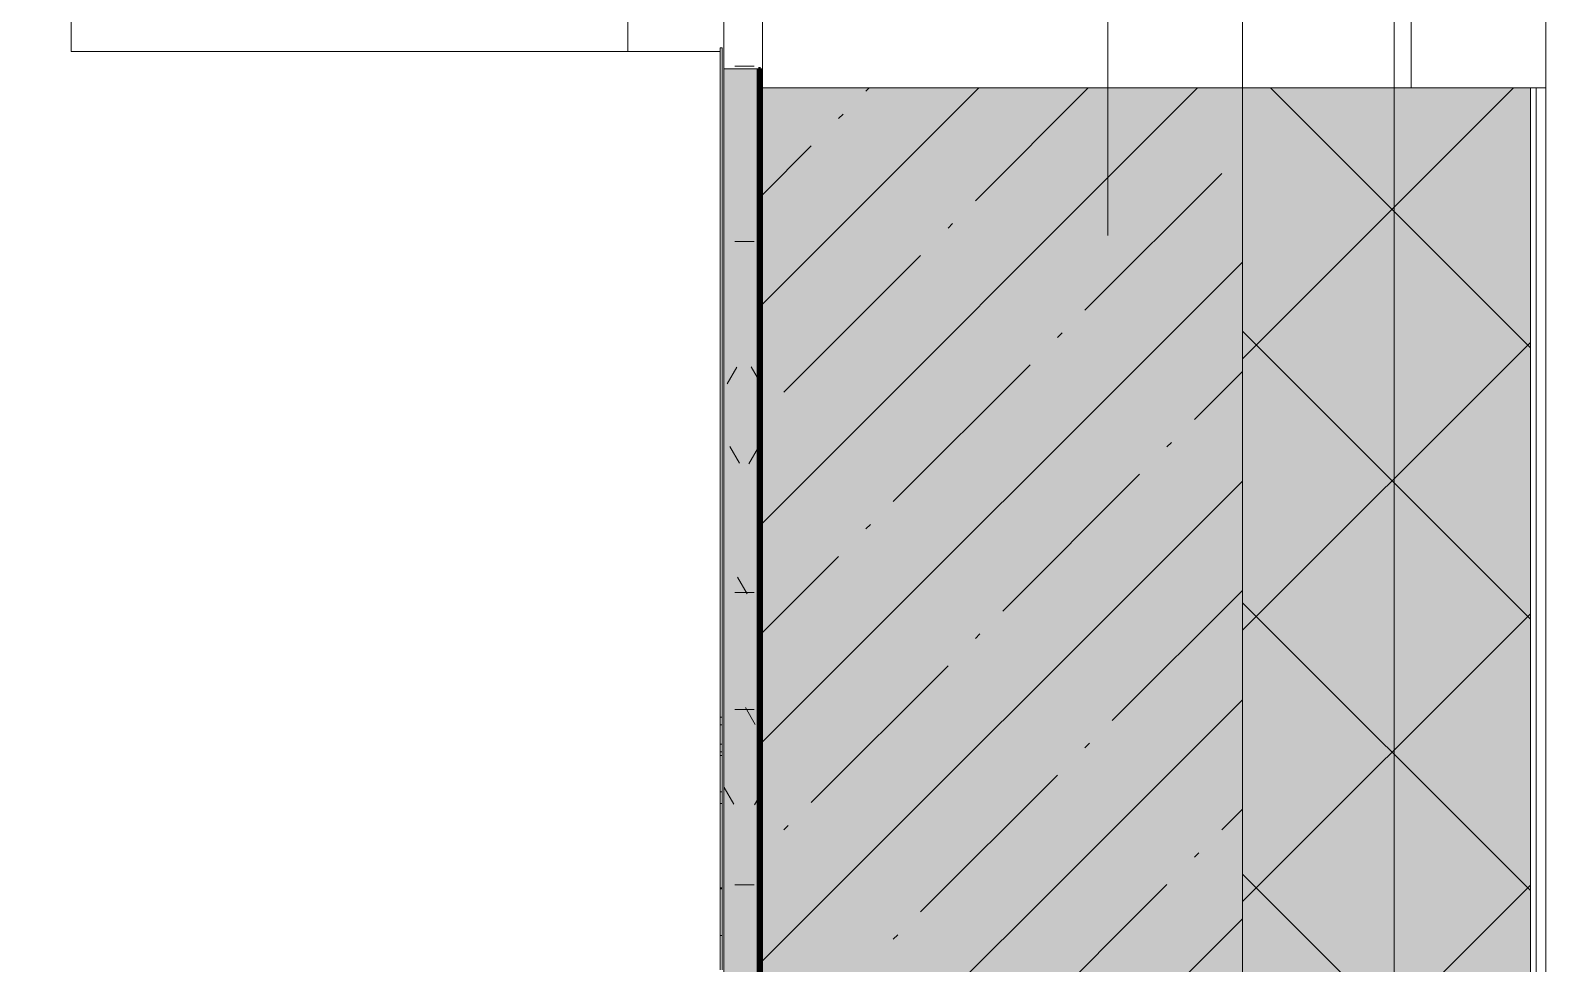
# Model space of a CAD drawing. Header units: millimetres. Extents: x -3817 to 677485, y -22715 to 103890.
# Drawn here: x 451727 to 452517, y 9163 to 9649 of the extents above; entities that cross this region are included whole.
import ezdxf

# ---------------------------------------------------------------- set-up
doc = ezdxf.new("R2010")
doc.units = ezdxf.units.MM
doc.layers.add('PDF _Геометрия', color=7, linetype='Continuous', true_color=0x1d1d1d)
doc.layers.add('PDF _Сплошная заливка', color=7, linetype='Continuous', true_color=0xffffff)

msp = doc.modelspace()

# ---------------------------------------------------------------- hatches: boundary and pattern name
at = {"layer": 'PDF _Сплошная заливка', "transparency": 33554559}
h = msp.add_hatch(color=256, dxfattribs=at)
h.paths.add_polyline_path([(452508.64, 1669), (452508.64, 9619.05), (452358.64, 9619.05), (452358.64, 1669)], flags=0)
h.paths.add_polyline_path([(452358.64, 11919.05), (452508.64, 11919.05), (452508.64, 13839), (452358.64, 13839), (452358.64, 12224.72)], flags=0)
h.paths.add_polyline_path([(452508.64, 15039), (452508.64, 23319), (452358.64, 23319), (452358.64, 15039)], flags=0)
msp.add_hatch(color=256, dxfattribs=at).paths.add_polyline_path([(452108.64, 1819), (452358.64, 1819), (452358.64, 9619.05), (452108.64, 9619.05), (452108.64, 2069)])

# ---------------------------------------------------------------- linework, layer by layer
at = {"layer": 'PDF _Геометрия', "color": 9, "lineweight": 9, "true_color": 0xc0c0c0}
for points in [[(452516.64, 15039), (452516.64, 13839), (452358.64, 13839), (452516.64, 13839), (452516.64, 11919.05), (452358.64, 11919.05), (452358.64, 9619.05), (452516.64, 9619.05), (452516.64, 11919.05), (452358.64, 11919.05), (452158.64, 11919.05), (452158.64, 12299), (452108.64, 12299), (452108.64, 11919.05)], [(452358.64, 11919.05), (452358.64, 9619.05), (452108.64, 9619.05)], [(452108.64, 9658.17), (452108.64, 9629.05), (452088.64, 9629.05), (452088.64, 9658.17)], [(452086.64, 9640.05), (452086.64, 9606.12), (452086.64, 9574.96), (452086.64, 9546.3), (452086.64, 9519.86), (452086.64, 9495.36), (452086.64, 9472.54), (452086.64, 9451.13), (452086.64, 9430.86), (452086.64, 9411.45), (452086.64, 9392.77), (452086.64, 9374.73), (452086.64, 9357.24), (452086.64, 9340.22), (452086.64, 9323.58), (452086.64, 9307.25), (452086.64, 9291.14)], [(452086.64, 9159.44), (452086.64, 9169.65), (452086.64, 9179.63), (452086.64, 9189.69), (452086.64, 9200.16), (452086.64, 9211.34), (452086.64, 9223.24), (452086.64, 9235.74), (452086.64, 9248.73), (452086.64, 9262.09), (452086.64, 9275.72), (452086.64, 9289.58), (452086.64, 9303.83), (452086.64, 9318.6), (452086.64, 9334.04), (452086.64, 9350.32), (452086.64, 9367.57), (452086.64, 9385.94), (452086.64, 9405.68), (452086.64, 9427.11), (452086.64, 9450.55), (452086.64, 9476.32), (452086.64, 9504.76), (452086.64, 9536.17), (452086.64, 9570.9), (452086.64, 9638.05)], [(452087.64, 9291.14), (452087.64, 9307.25), (452087.64, 9323.58), (452087.64, 9340.22), (452087.64, 9357.24), (452087.64, 9374.73), (452087.64, 9392.77), (452087.64, 9411.45), (452087.64, 9430.86), (452087.64, 9451.13), (452087.64, 9472.54), (452087.64, 9495.36), (452087.64, 9519.86), (452087.64, 9546.3), (452087.64, 9574.96), (452087.64, 9606.12), (452087.64, 9640.05)], [(452087.64, 9638.05), (452087.64, 9570.9), (452087.64, 9536.17), (452087.64, 9504.76), (452087.64, 9476.32), (452087.64, 9450.55), (452087.64, 9427.11), (452087.64, 9405.68), (452087.64, 9385.94), (452087.64, 9367.57), (452087.64, 9350.32), (452087.64, 9334.04), (452087.64, 9318.6), (452087.64, 9303.83), (452087.64, 9289.58), (452087.64, 9275.72), (452087.64, 9262.09), (452087.64, 9248.73), (452087.64, 9235.74), (452087.64, 9223.24), (452087.64, 9211.34), (452087.64, 9200.16), (452087.64, 9189.69), (452087.64, 9179.63), (452087.64, 9169.65), (452087.64, 9159.44)], [(448408.64, 2089), (448408.64, 2069), (451008.64, 2069), (451008.64, 1819), (452108.64, 1819), (452358.64, 1819), (452358.64, 9619.05), (452108.64, 9619.05), (452108.64, 9629.05), (452088.64, 9629.05), (452088.64, 2439), (451748.64, 2439), (451728.64, 2439), (451728.64, 2089)], [(452086.64, 9356.61), (452086.64, 9354.34), (452086.64, 9351.68), (452086.64, 9348.66), (452086.64, 9345.28), (452086.64, 9341.57), (452086.64, 9337.54), (452086.64, 9333.19), (452086.64, 9328.57), (452086.64, 9323.76), (452086.64, 9318.83), (452086.64, 9313.86), (452086.64, 9308.92), (452086.64, 9304.09), (452086.64, 9299.44), (452086.64, 9295.03), (452086.64, 9290.87), (452086.64, 9286.95), (452086.64, 9283.25), (452086.64, 9279.77), (452086.64, 9276.49), (452086.64, 9273.41), (452086.64, 9270.52), (452086.64, 9267.81), (452086.64, 9265.27), (452086.64, 9262.94), (452086.64, 9260.83), (452086.64, 9258.97), (452086.64, 9257.4), (452086.64, 9256.13), (452086.64, 9255.19), (452086.64, 9254.52), (452086.64, 9254.08), (452086.64, 9253.79), (452086.64, 9253.61), (452086.64, 9253.46), (452086.64, 9253.3), (452086.64, 9253.1), (452086.64, 9252.88), (452086.64, 9252.67), (452086.64, 9252.49), (452086.64, 9252.36), (452086.64, 9252.3)], [(452087.64, 9252.3), (452087.64, 9252.36), (452087.64, 9252.49), (452087.64, 9252.67), (452087.64, 9252.88), (452087.64, 9253.1), (452087.64, 9253.3), (452087.64, 9253.46), (452087.64, 9253.61), (452087.64, 9253.79), (452087.64, 9254.08), (452087.64, 9254.52), (452087.64, 9255.19), (452087.64, 9256.13), (452087.64, 9257.4), (452087.64, 9258.97), (452087.64, 9260.83), (452087.64, 9262.94), (452087.64, 9265.27), (452087.64, 9267.81), (452087.64, 9270.52), (452087.64, 9273.41), (452087.64, 9276.49), (452087.64, 9279.77), (452087.64, 9283.25), (452087.64, 9286.95), (452087.64, 9290.87), (452087.64, 9295.03), (452087.64, 9299.44), (452087.64, 9304.09), (452087.64, 9308.92), (452087.64, 9313.86), (452087.64, 9318.83), (452087.64, 9323.76), (452087.64, 9328.57), (452087.64, 9333.19), (452087.64, 9337.54), (452087.64, 9341.57), (452087.64, 9345.28), (452087.64, 9348.66), (452087.64, 9351.68), (452087.64, 9354.34), (452087.64, 9356.61)], [(452086.64, 9350.57), (452086.64, 9348.29), (452086.64, 9345.63), (452086.64, 9342.61), (452086.64, 9339.24), (452086.64, 9335.52), (452086.64, 9331.49), (452086.64, 9327.14), (452086.64, 9322.52), (452086.64, 9317.71), (452086.64, 9312.78), (452086.64, 9307.81), (452086.64, 9302.87), (452086.64, 9298.04), (452086.64, 9293.39), (452086.64, 9288.98), (452086.64, 9284.82), (452086.64, 9280.9), (452086.64, 9277.2), (452086.64, 9273.72), (452086.64, 9270.44), (452086.64, 9267.37), (452086.64, 9264.47), (452086.64, 9261.76), (452086.64, 9259.23), (452086.64, 9256.89), (452086.64, 9254.78), (452086.64, 9252.93), (452086.64, 9251.35), (452086.64, 9250.08), (452086.64, 9249.14), (452086.64, 9248.47), (452086.64, 9248.03), (452086.64, 9247.74), (452086.64, 9247.56), (452086.64, 9247.42), (452086.64, 9247.25), (452086.64, 9247.05), (452086.64, 9246.84), (452086.64, 9246.62), (452086.64, 9246.44), (452086.64, 9246.31), (452086.64, 9246.25)], [(452087.64, 9246.25), (452087.64, 9246.31), (452087.64, 9246.44), (452087.64, 9246.62), (452087.64, 9246.84), (452087.64, 9247.05), (452087.64, 9247.25), (452087.64, 9247.42), (452087.64, 9247.56), (452087.64, 9247.74), (452087.64, 9248.03), (452087.64, 9248.47), (452087.64, 9249.14), (452087.64, 9250.08), (452087.64, 9251.35), (452087.64, 9252.93), (452087.64, 9254.78), (452087.64, 9256.89), (452087.64, 9259.23), (452087.64, 9261.76), (452087.64, 9264.47), (452087.64, 9267.37), (452087.64, 9270.44), (452087.64, 9273.72), (452087.64, 9277.2), (452087.64, 9280.9), (452087.64, 9284.82), (452087.64, 9288.98), (452087.64, 9293.39), (452087.64, 9298.04), (452087.64, 9302.87), (452087.64, 9307.81), (452087.64, 9312.78), (452087.64, 9317.71), (452087.64, 9322.52), (452087.64, 9327.14), (452087.64, 9331.49), (452087.64, 9335.52), (452087.64, 9339.24), (452087.64, 9342.61), (452087.64, 9345.63), (452087.64, 9348.29), (452087.64, 9350.57)], [(452086.64, 9297.26), (452086.64, 9299.44), (452086.64, 9301.64), (452086.64, 9303.82), (452086.64, 9305.95)], [(452087.64, 9305.95), (452087.64, 9303.82), (452087.64, 9301.64), (452087.64, 9299.44), (452087.64, 9297.26)], [(452086.64, 9299.9), (452086.64, 9297.78), (452086.64, 9295.59), (452086.64, 9293.39), (452086.64, 9291.22), (452086.64, 9289.13), (452086.64, 9287.12), (452086.64, 9285.02), (452086.64, 9282.64), (452086.64, 9278.98), (452086.64, 9271.1), (452086.64, 9270.23), (452086.64, 9265.19), (452086.64, 9261.28), (452086.64, 9258.31), (452086.64, 9256.1), (452086.64, 9254.47), (452086.64, 9253.23), (452086.64, 9252.2), (452086.64, 9251.29), (452086.64, 9250.49), (452086.64, 9249.79), (452086.64, 9249.17), (452086.64, 9248.63), (452086.64, 9248.15), (452086.64, 9247.72), (452086.64, 9247.34), (452086.64, 9247.01), (452086.64, 9246.74), (452086.64, 9246.52), (452086.64, 9246.36), (452086.64, 9246.27), (452086.64, 9246.25), (452087.64, 9246.25), (452087.64, 9246.27), (452087.64, 9246.36), (452087.64, 9246.52), (452087.64, 9246.74), (452087.64, 9247.01), (452087.64, 9247.34), (452087.64, 9247.72), (452087.64, 9248.15), (452087.64, 9248.63), (452087.64, 9249.17), (452087.64, 9249.79), (452087.64, 9250.49), (452087.64, 9251.29), (452087.64, 9252.2), (452087.64, 9253.23), (452087.64, 9254.47), (452087.64, 9256.1), (452087.64, 9258.31), (452087.64, 9261.28), (452087.64, 9265.19), (452087.64, 9270.23), (452087.64, 9271.1), (452087.64, 9278.98), (452087.64, 9282.64), (452087.64, 9285.02), (452087.64, 9287.12), (452087.64, 9289.13), (452087.64, 9291.22), (452087.64, 9293.39), (452087.64, 9295.59), (452087.64, 9297.78), (452087.64, 9299.9)], [(452086.64, 9291.06), (452086.64, 9288.69), (452086.64, 9285.03), (452086.64, 9277.15), (452086.64, 9276.28), (452086.64, 9271.24), (452086.64, 9267.33), (452086.64, 9264.36), (452086.64, 9262.15), (452086.64, 9260.51), (452086.64, 9259.27), (452086.64, 9258.25), (452086.64, 9257.34), (452086.64, 9256.54), (452086.64, 9255.84), (452086.64, 9255.22), (452086.64, 9254.68), (452086.64, 9254.2), (452086.64, 9253.77), (452086.64, 9253.39), (452086.64, 9253.06), (452086.64, 9252.78), (452086.64, 9252.56), (452086.64, 9252.41), (452086.64, 9252.32), (452086.64, 9252.3), (452087.64, 9252.3), (452087.64, 9252.32), (452087.64, 9252.41), (452087.64, 9252.56), (452087.64, 9252.78), (452087.64, 9253.06), (452087.64, 9253.39), (452087.64, 9253.77), (452087.64, 9254.2), (452087.64, 9254.68), (452087.64, 9255.22), (452087.64, 9255.84), (452087.64, 9256.54), (452087.64, 9257.34), (452087.64, 9258.25), (452087.64, 9259.27), (452087.64, 9260.51), (452087.64, 9262.15), (452087.64, 9264.36), (452087.64, 9267.33), (452087.64, 9271.24), (452087.64, 9276.28), (452087.64, 9277.15), (452087.64, 9285.03), (452087.64, 9288.69), (452087.64, 9291.06)], [(452087.64, 9287.18), (452086.64, 9287.18)], [(452086.64, 9177.32), (452086.64, 9177.37), (452086.64, 9177.51), (452086.64, 9177.69), (452086.64, 9177.9), (452086.64, 9178.12), (452086.64, 9178.32), (452086.64, 9178.48), (452086.64, 9178.62), (452086.64, 9178.81), (452086.64, 9179.09), (452086.64, 9179.54), (452086.64, 9180.2), (452086.64, 9181.15), (452086.64, 9182.42), (452086.64, 9183.99), (452086.64, 9185.85), (452086.64, 9187.95), (452086.64, 9190.29), (452086.64, 9192.82), (452086.64, 9195.54), (452086.64, 9198.43), (452086.64, 9201.51), (452086.64, 9204.78), (452086.64, 9208.26), (452086.64, 9211.96), (452086.64, 9215.89), (452086.64, 9220.05), (452086.64, 9224.45), (452086.64, 9229.1), (452086.64, 9233.93), (452086.64, 9238.87), (452086.64, 9243.85), (452086.64, 9248.78), (452086.64, 9253.59), (452086.64, 9258.2), (452086.64, 9262.55), (452086.64, 9266.59), (452086.64, 9270.3), (452086.64, 9273.67), (452086.64, 9276.69), (452086.64, 9279.35), (452086.64, 9281.63), (452086.64, 9283.52), (452086.64, 9285.02), (452086.64, 9286.13), (452086.64, 9286.84), (452086.64, 9287.16), (452086.64, 9287.18), (452086.64, 9287.12), (452086.64, 9286.79), (452086.64, 9286.25), (452086.64, 9285.56), (452086.64, 9284.78), (452086.64, 9283.92), (452086.64, 9282.98), (452086.64, 9281.95), (452086.64, 9280.85), (452086.64, 9279.67), (452086.64, 9278.43), (452086.64, 9277.15), (452086.64, 9275.85), (452086.64, 9274.55), (452086.64, 9273.27), (452086.64, 9272.04), (452086.64, 9270.82), (452086.64, 9269.61), (452086.64, 9268.39), (452086.64, 9267.13), (452086.64, 9265.81), (452086.64, 9264.42), (452086.64, 9262.96), (452086.64, 9261.45), (452086.64, 9259.87), (452086.64, 9258.25), (452086.64, 9256.58), (452086.64, 9254.87), (452086.64, 9253.11), (452086.64, 9251.27), (452086.64, 9249.37), (452086.64, 9247.38), (452086.64, 9245.33), (452086.64, 9243.25), (452086.64, 9241.15), (452086.64, 9239.08), (452086.64, 9237.05), (452086.64, 9235.04), (452086.64, 9233.02), (452086.64, 9230.96), (452086.64, 9228.84), (452086.64, 9226.65), (452086.64, 9224.45), (452086.64, 9222.28), (452086.64, 9220.19), (452086.64, 9218.18), (452086.64, 9216.08), (452086.64, 9213.7), (452086.64, 9210.04), (452086.64, 9202.16), (452086.64, 9201.29), (452086.64, 9196.25), (452086.64, 9192.34), (452086.64, 9189.37), (452086.64, 9187.16), (452086.64, 9185.53), (452086.64, 9184.29), (452086.64, 9183.26), (452086.64, 9182.36), (452086.64, 9181.56), (452086.64, 9180.85), (452086.64, 9180.24), (452086.64, 9179.69), (452086.64, 9179.21), (452086.64, 9178.79), (452086.64, 9178.41), (452086.64, 9178.08), (452086.64, 9177.8), (452086.64, 9177.58), (452086.64, 9177.42), (452086.64, 9177.33), (452086.64, 9177.31), (452087.64, 9177.31), (452087.64, 9177.33), (452087.64, 9177.42), (452087.64, 9177.58), (452087.64, 9177.8), (452087.64, 9178.08), (452087.64, 9178.41), (452087.64, 9178.79), (452087.64, 9179.21), (452087.64, 9179.69), (452087.64, 9180.24), (452087.64, 9180.85), (452087.64, 9181.56), (452087.64, 9182.36), (452087.64, 9183.26), (452087.64, 9184.29), (452087.64, 9185.53), (452087.64, 9187.16), (452087.64, 9189.37), (452087.64, 9192.34), (452087.64, 9196.25), (452087.64, 9201.29), (452087.64, 9202.16), (452087.64, 9210.04), (452087.64, 9213.7), (452087.64, 9216.08), (452087.64, 9218.18), (452087.64, 9220.19), (452087.64, 9222.28), (452087.64, 9224.45), (452087.64, 9226.65), (452087.64, 9228.84), (452087.64, 9230.96), (452087.64, 9233.02), (452087.64, 9235.04), (452087.64, 9237.05), (452087.64, 9239.08), (452087.64, 9241.15), (452087.64, 9243.25), (452087.64, 9245.33), (452087.64, 9247.38), (452087.64, 9249.37), (452087.64, 9251.27), (452087.64, 9253.11), (452087.64, 9254.87), (452087.64, 9256.58), (452087.64, 9258.25), (452087.64, 9259.87), (452087.64, 9261.45), (452087.64, 9262.96), (452087.64, 9264.42), (452087.64, 9265.81), (452087.64, 9267.13), (452087.64, 9268.39), (452087.64, 9269.61), (452087.64, 9270.82), (452087.64, 9272.04), (452087.64, 9273.27), (452087.64, 9274.55), (452087.64, 9275.85), (452087.64, 9277.15), (452087.64, 9278.43), (452087.64, 9279.67), (452087.64, 9280.85), (452087.64, 9281.95), (452087.64, 9282.98), (452087.64, 9283.92), (452087.64, 9284.78), (452087.64, 9285.56), (452087.64, 9286.25), (452087.64, 9286.79), (452087.64, 9287.12), (452087.64, 9287.18), (452087.64, 9287.16), (452087.64, 9286.84), (452087.64, 9286.13), (452087.64, 9285.02), (452087.64, 9283.52), (452087.64, 9281.63), (452087.64, 9279.35), (452087.64, 9276.69), (452087.64, 9273.67), (452087.64, 9270.3), (452087.64, 9266.59), (452087.64, 9262.55), (452087.64, 9258.2), (452087.64, 9253.59), (452087.64, 9248.78), (452087.64, 9243.85), (452087.64, 9238.87), (452087.64, 9233.93), (452087.64, 9229.1), (452087.64, 9224.45), (452087.64, 9220.05), (452087.64, 9215.89), (452087.64, 9211.96), (452087.64, 9208.26), (452087.64, 9204.78), (452087.64, 9201.51), (452087.64, 9198.43), (452087.64, 9195.54), (452087.64, 9192.82), (452087.64, 9190.29), (452087.64, 9187.95), (452087.64, 9185.85), (452087.64, 9183.99), (452087.64, 9182.42), (452087.64, 9181.15), (452087.64, 9180.2), (452087.64, 9179.54), (452087.64, 9179.09), (452087.64, 9178.81), (452087.64, 9178.62), (452087.64, 9178.48), (452087.64, 9178.32), (452087.64, 9178.12), (452087.64, 9177.9), (452087.64, 9177.69), (452087.64, 9177.51), (452087.64, 9177.37), (452087.64, 9177.32)], [(452086.64, 9176.93), (452086.64, 9176.99), (452086.64, 9177.12), (452086.64, 9177.3), (452086.64, 9177.51), (452086.64, 9177.73), (452086.64, 9177.93), (452086.64, 9178.1), (452086.64, 9178.24), (452086.64, 9178.42), (452086.64, 9178.71), (452086.64, 9179.15), (452086.64, 9179.82), (452086.64, 9180.76), (452086.64, 9182.03), (452086.64, 9183.6), (452086.64, 9185.46), (452086.64, 9187.57), (452086.64, 9189.9), (452086.64, 9192.44), (452086.64, 9195.15), (452086.64, 9198.04), (452086.64, 9201.12), (452086.64, 9204.4), (452086.64, 9207.88), (452086.64, 9211.58), (452086.64, 9215.5), (452086.64, 9219.66), (452086.64, 9224.07), (452086.64, 9228.72), (452086.64, 9233.55), (452086.64, 9238.49), (452086.64, 9243.46), (452086.64, 9248.39), (452086.64, 9253.2), (452086.64, 9257.82), (452086.64, 9262.17), (452086.64, 9266.2), (452086.64, 9269.91), (452086.64, 9273.29), (452086.64, 9276.31), (452086.64, 9278.97), (452086.64, 9281.24), (452086.64, 9283.14), (452086.64, 9284.64), (452086.64, 9285.75), (452086.64, 9286.46), (452086.64, 9286.77), (452086.64, 9286.8), (452086.64, 9286.73), (452086.64, 9286.4), (452086.64, 9285.86), (452086.64, 9285.18), (452086.64, 9284.4), (452086.64, 9283.54), (452086.64, 9282.59), (452086.64, 9281.57), (452086.64, 9280.46), (452086.64, 9279.28), (452086.64, 9278.04), (452086.64, 9276.76), (452086.64, 9275.46), (452086.64, 9274.16), (452086.64, 9272.89), (452086.64, 9271.65), (452086.64, 9270.44), (452086.64, 9269.23), (452086.64, 9268), (452086.64, 9266.74), (452086.64, 9265.42), (452086.64, 9264.04), (452086.64, 9262.58), (452086.64, 9261.06), (452086.64, 9259.49), (452086.64, 9257.86), (452086.64, 9256.2), (452086.64, 9254.49), (452086.64, 9252.72), (452086.64, 9250.89), (452086.64, 9248.98), (452086.64, 9247), (452086.64, 9244.94), (452086.64, 9242.86), (452086.64, 9240.77), (452086.64, 9238.7), (452086.64, 9236.67), (452086.64, 9234.66), (452086.64, 9232.63), (452086.64, 9230.58), (452086.64, 9228.45), (452086.64, 9226.27), (452086.64, 9224.07), (452086.64, 9221.9), (452086.64, 9219.81), (452086.64, 9217.79), (452086.64, 9215.7), (452086.64, 9213.32), (452086.64, 9209.66), (452086.64, 9201.78), (452087.64, 9201.78), (452087.64, 9209.66), (452087.64, 9213.32), (452087.64, 9215.7), (452087.64, 9217.79), (452087.64, 9219.81), (452087.64, 9221.9), (452087.64, 9224.07), (452087.64, 9226.27), (452087.64, 9228.45), (452087.64, 9230.58), (452087.64, 9232.63), (452087.64, 9234.66), (452087.64, 9236.67), (452087.64, 9238.7), (452087.64, 9240.77), (452087.64, 9242.86), (452087.64, 9244.94), (452087.64, 9247), (452087.64, 9248.98), (452087.64, 9250.89), (452087.64, 9252.72), (452087.64, 9254.49), (452087.64, 9256.2), (452087.64, 9257.86), (452087.64, 9259.49), (452087.64, 9261.06), (452087.64, 9262.58), (452087.64, 9264.04), (452087.64, 9265.42), (452087.64, 9266.74), (452087.64, 9268), (452087.64, 9269.23), (452087.64, 9270.44), (452087.64, 9271.65), (452087.64, 9272.89), (452087.64, 9274.16), (452087.64, 9275.46), (452087.64, 9276.76), (452087.64, 9278.04), (452087.64, 9279.28), (452087.64, 9280.46), (452087.64, 9281.57), (452087.64, 9282.59), (452087.64, 9283.54), (452087.64, 9284.4), (452087.64, 9285.18), (452087.64, 9285.86), (452087.64, 9286.4), (452087.64, 9286.73), (452087.64, 9286.8), (452087.64, 9286.77), (452087.64, 9286.46), (452087.64, 9285.75), (452087.64, 9284.64), (452087.64, 9283.14), (452087.64, 9281.24), (452087.64, 9278.97), (452087.64, 9276.31), (452087.64, 9273.29), (452087.64, 9269.91), (452087.64, 9266.2), (452087.64, 9262.17), (452087.64, 9257.82), (452087.64, 9253.2), (452087.64, 9248.39), (452087.64, 9243.46), (452087.64, 9238.49), (452087.64, 9233.55), (452087.64, 9228.72), (452087.64, 9224.07), (452087.64, 9219.66), (452087.64, 9215.5), (452087.64, 9211.58), (452087.64, 9207.88), (452087.64, 9204.4), (452087.64, 9201.12), (452087.64, 9198.04), (452087.64, 9195.15), (452087.64, 9192.44), (452087.64, 9189.9), (452087.64, 9187.57), (452087.64, 9185.46), (452087.64, 9183.6), (452087.64, 9182.03), (452087.64, 9180.76), (452087.64, 9179.82), (452087.64, 9179.15), (452087.64, 9178.71), (452087.64, 9178.42), (452087.64, 9178.24), (452087.64, 9178.1), (452087.64, 9177.93), (452087.64, 9177.73), (452087.64, 9177.51), (452087.64, 9177.3), (452087.64, 9177.12), (452087.64, 9176.99), (452087.64, 9176.93)], [(452086.64, 9277.15), (452087.64, 9277.15)], [(452087.64, 9271.1), (452086.64, 9271.1)], [(452087.64, 9202.16), (452086.64, 9202.16)], [(452086.64, 9200.91), (452086.64, 9195.87), (452086.64, 9191.96), (452086.64, 9188.99), (452086.64, 9186.78), (452086.64, 9185.14), (452086.64, 9183.91), (452086.64, 9182.88), (452086.64, 9181.97), (452086.64, 9181.17), (452086.64, 9180.47), (452086.64, 9179.85), (452086.64, 9179.31), (452086.64, 9178.83), (452086.64, 9178.4), (452086.64, 9178.02), (452086.64, 9177.69), (452086.64, 9177.41), (452086.64, 9177.19), (452086.64, 9177.04), (452086.64, 9176.95), (452086.64, 9176.93)], [(452087.64, 9176.93), (452087.64, 9176.95), (452087.64, 9177.04), (452087.64, 9177.19), (452087.64, 9177.41), (452087.64, 9177.69), (452087.64, 9178.02), (452087.64, 9178.4), (452087.64, 9178.83), (452087.64, 9179.31), (452087.64, 9179.85), (452087.64, 9180.47), (452087.64, 9181.17), (452087.64, 9181.97), (452087.64, 9182.88), (452087.64, 9183.91), (452087.64, 9185.14), (452087.64, 9186.78), (452087.64, 9188.99), (452087.64, 9191.96), (452087.64, 9195.87), (452087.64, 9200.91)]]:
    msp.add_lwpolyline(points, dxfattribs=at)
at = {"layer": 'PDF _Геометрия', "color": 8, "lineweight": 9, "true_color": 0x808080}
for points in [[(452088.64, 9638.05), (452088.64, 9658.17), (451742.7, 9658.17), (451742.7, 11898.05), (451742.7, 9658.17), (452102.64, 9658.17), (452102.64, 11899.05), (452102.64, 9658.17), (452302.64, 9658.17), (452302.64, 11918.17), (452158.64, 11918.17), (452302.64, 11918.17), (452302.64, 9658.17), (452108.64, 9658.17)], [(452086.64, 9638.05), (451748.64, 9638.05), (452038.64, 9638.05), (452086.64, 9638.05)]]:
    msp.add_lwpolyline(points, dxfattribs=at)
at = {"layer": 'PDF _Геометрия', "color": 253, "lineweight": 9, "true_color": 0xaaaaaa}
for points in [[(452516.64, 9619.05), (452516.64, 11919.05)], [(452288.64, 9542.17), (452288.64, 11129.67)], [(452446.64, 9689.05), (452446.64, 9619.05)]]:
    msp.add_lwpolyline(points, dxfattribs=at)
at = {"layer": 'PDF _Геометрия', "color": 253, "lineweight": 13, "true_color": 0xaaaaaa}
msp.add_lwpolyline([(452516.64, 9619.05), (452446.64, 9619.05), (452446.64, 9689.05), (452516.64, 9689.05)], close=True, dxfattribs=at)
at = {"layer": 'PDF _Геометрия', "color": 116, "lineweight": 13, "true_color": 0x008040}
msp.add_lwpolyline([(452437.64, 9669.05), (452437.64, 9619.05)], dxfattribs=at)
at = {"layer": 'PDF _Геометрия', "color": 8, "lineweight": 9, "true_color": 0x808080}
msp.add_lwpolyline([(451748.64, 9658.17), (451748.64, 9638.05)], close=True, dxfattribs=at)
at = {"layer": 'PDF _Геометрия', "color": 9, "lineweight": 9, "true_color": 0xbfbfbf}
msp.add_lwpolyline([(452038.64, 9658.17), (452038.64, 9638.05)], close=True, dxfattribs=at)
msp.add_lwpolyline([(452088.64, 9638.05), (452088.64, 9658.17)], dxfattribs=at)
at = {"layer": 'PDF _Геометрия', "color": 9, "lineweight": 9, "true_color": 0xc0c0c0}
for points in [[(452087.64, 9291.14), (452087.64, 9640.05), (452086.64, 9640.05), (452086.64, 9291.14)], [(452108.64, 2089.5), (452108.64, 9629.05), (452107.64, 9629.05), (452107.64, 2089.5)], [(452358.64, 9619.05), (452358.64, 1819), (451008.64, 1819), (451008.64, 1661), (452358.64, 1661), (452511.64, 1661), (452516.64, 1661), (452516.64, 9619.05)], [(452086.64, 9352.59), (452086.64, 9350.31), (452086.64, 9347.65), (452086.64, 9344.63), (452086.64, 9341.26), (452086.64, 9337.55), (452086.64, 9333.51), (452086.64, 9329.16), (452086.64, 9324.55), (452086.64, 9319.74), (452086.64, 9314.81), (452086.64, 9309.83), (452086.64, 9304.89), (452086.64, 9300.06), (452086.64, 9295.41), (452086.64, 9291), (452086.64, 9286.84), (452086.64, 9282.92), (452086.64, 9279.22), (452086.64, 9275.74), (452086.64, 9272.46), (452086.64, 9269.39), (452086.64, 9266.5), (452086.64, 9263.78), (452086.64, 9261.25), (452086.64, 9258.91), (452086.64, 9256.8), (452086.64, 9254.95), (452086.64, 9253.37), (452086.64, 9252.11), (452086.64, 9251.16), (452086.64, 9250.49), (452086.64, 9250.05), (452086.64, 9249.77), (452086.64, 9249.58), (452086.64, 9249.44), (452086.64, 9249.28), (452086.64, 9249.07), (452086.64, 9248.86), (452086.64, 9248.65), (452086.64, 9248.46), (452086.64, 9248.33), (452086.64, 9248.27), (452086.64, 9248.33), (452086.64, 9248.46), (452086.64, 9248.65), (452086.64, 9248.86), (452086.64, 9249.07), (452086.64, 9249.28), (452086.64, 9249.44), (452086.64, 9249.58), (452086.64, 9249.77), (452086.64, 9250.05), (452086.64, 9250.49), (452086.64, 9251.16), (452086.64, 9252.11), (452086.64, 9253.37), (452086.64, 9254.95), (452086.64, 9256.8), (452086.64, 9258.91), (452086.64, 9261.25), (452086.64, 9263.78), (452086.64, 9266.5), (452086.64, 9269.39), (452086.64, 9272.46), (452086.64, 9275.74), (452086.64, 9279.22), (452086.64, 9282.92), (452086.64, 9286.84), (452086.64, 9291), (452086.64, 9295.41), (452086.64, 9300.06), (452086.64, 9304.89), (452086.64, 9309.83), (452086.64, 9314.81), (452086.64, 9319.74), (452086.64, 9324.55), (452086.64, 9329.16), (452086.64, 9333.51), (452086.64, 9337.55), (452086.64, 9341.26), (452086.64, 9344.63), (452086.64, 9347.65), (452086.64, 9350.31)], [(452087.64, 9248.27), (452087.64, 9248.33), (452087.64, 9248.46), (452087.64, 9248.65), (452087.64, 9248.86), (452087.64, 9249.07), (452087.64, 9249.28), (452087.64, 9249.44), (452087.64, 9249.58), (452087.64, 9249.77), (452087.64, 9250.05), (452087.64, 9250.49), (452087.64, 9251.16), (452087.64, 9252.11), (452087.64, 9253.37), (452087.64, 9254.95), (452087.64, 9256.8), (452087.64, 9258.91), (452087.64, 9261.25), (452087.64, 9263.78), (452087.64, 9266.5), (452087.64, 9269.39), (452087.64, 9272.46), (452087.64, 9275.74), (452087.64, 9279.22), (452087.64, 9282.92), (452087.64, 9286.84), (452087.64, 9291), (452087.64, 9295.41), (452087.64, 9300.06), (452087.64, 9304.89), (452087.64, 9309.83), (452087.64, 9314.81), (452087.64, 9319.74), (452087.64, 9324.55), (452087.64, 9329.16), (452087.64, 9333.51), (452087.64, 9337.55), (452087.64, 9341.26), (452087.64, 9344.63), (452087.64, 9347.65), (452087.64, 9350.31), (452087.64, 9352.59), (452087.64, 9350.31), (452087.64, 9347.65), (452087.64, 9344.63), (452087.64, 9341.26), (452087.64, 9337.55), (452087.64, 9333.51), (452087.64, 9329.16), (452087.64, 9324.55), (452087.64, 9319.74), (452087.64, 9314.81), (452087.64, 9309.83), (452087.64, 9304.89), (452087.64, 9300.06), (452087.64, 9295.41), (452087.64, 9291), (452087.64, 9286.84), (452087.64, 9282.92), (452087.64, 9279.22), (452087.64, 9275.74), (452087.64, 9272.46), (452087.64, 9269.39), (452087.64, 9266.5), (452087.64, 9263.78), (452087.64, 9261.25), (452087.64, 9258.91), (452087.64, 9256.8), (452087.64, 9254.95), (452087.64, 9253.37), (452087.64, 9252.11), (452087.64, 9251.16), (452087.64, 9250.49), (452087.64, 9250.05), (452087.64, 9249.77), (452087.64, 9249.58), (452087.64, 9249.44), (452087.64, 9249.28), (452087.64, 9249.07), (452087.64, 9248.86), (452087.64, 9248.65), (452087.64, 9248.46), (452087.64, 9248.33)], [(452086.64, 9293.24), (452086.64, 9295.41), (452086.64, 9297.61), (452086.64, 9299.8), (452086.64, 9301.92), (452086.64, 9299.8), (452086.64, 9297.61), (452086.64, 9295.41)], [(452087.64, 9301.92), (452087.64, 9299.8), (452087.64, 9297.61), (452087.64, 9295.41), (452087.64, 9293.24), (452087.64, 9295.41), (452087.64, 9297.61), (452087.64, 9299.8)], [(452086.64, 9273.12), (452086.64, 9281), (452086.64, 9284.66), (452086.64, 9287.04), (452086.64, 9289.14), (452086.64, 9291.15), (452086.64, 9289.14), (452086.64, 9287.04), (452086.64, 9284.66), (452086.64, 9281)], [(452087.64, 9291.15), (452087.64, 9289.14), (452087.64, 9287.04), (452087.64, 9284.66), (452087.64, 9281), (452087.64, 9273.12), (452087.64, 9281), (452087.64, 9284.66), (452087.64, 9287.04), (452087.64, 9289.14)], [(452087.64, 9273.12), (452086.64, 9273.12)], [(452086.64, 9248.27), (452086.64, 9248.29), (452086.64, 9248.38), (452086.64, 9248.54), (452086.64, 9248.76), (452086.64, 9249.04), (452086.64, 9249.37), (452086.64, 9249.75), (452086.64, 9250.17), (452086.64, 9250.65), (452086.64, 9251.19), (452086.64, 9251.81), (452086.64, 9252.52), (452086.64, 9253.31), (452086.64, 9254.22), (452086.64, 9255.25), (452086.64, 9256.49), (452086.64, 9258.12), (452086.64, 9260.33), (452086.64, 9263.3), (452086.64, 9267.21), (452086.64, 9272.25), (452086.64, 9267.21), (452086.64, 9263.3), (452086.64, 9260.33), (452086.64, 9258.12), (452086.64, 9256.49), (452086.64, 9255.25), (452086.64, 9254.22), (452086.64, 9253.31), (452086.64, 9252.52), (452086.64, 9251.81), (452086.64, 9251.19), (452086.64, 9250.65), (452086.64, 9250.17), (452086.64, 9249.75), (452086.64, 9249.37), (452086.64, 9249.04), (452086.64, 9248.76), (452086.64, 9248.54), (452086.64, 9248.38), (452086.64, 9248.29)], [(452087.64, 9272.25), (452087.64, 9267.21), (452087.64, 9263.3), (452087.64, 9260.33), (452087.64, 9258.12), (452087.64, 9256.49), (452087.64, 9255.25), (452087.64, 9254.22), (452087.64, 9253.31), (452087.64, 9252.52), (452087.64, 9251.81), (452087.64, 9251.19), (452087.64, 9250.65), (452087.64, 9250.17), (452087.64, 9249.75), (452087.64, 9249.37), (452087.64, 9249.04), (452087.64, 9248.76), (452087.64, 9248.54), (452087.64, 9248.38), (452087.64, 9248.29), (452087.64, 9248.27), (452087.64, 9248.29), (452087.64, 9248.38), (452087.64, 9248.54), (452087.64, 9248.76), (452087.64, 9249.04), (452087.64, 9249.37), (452087.64, 9249.75), (452087.64, 9250.17), (452087.64, 9250.65), (452087.64, 9251.19), (452087.64, 9251.81), (452087.64, 9252.52), (452087.64, 9253.31), (452087.64, 9254.22), (452087.64, 9255.25), (452087.64, 9256.49), (452087.64, 9258.12), (452087.64, 9260.33), (452087.64, 9263.3), (452087.64, 9267.21)]]:
    msp.add_lwpolyline(points, close=True, dxfattribs=at)
at = {"layer": 'PDF _Геометрия', "color": 253, "lineweight": 9, "true_color": 0x9b9b9b}
for points in [[(452094.24, 9630.44), (452104.3, 9630.44)], [(452094.24, 9539), (452104.3, 9539)], [(452095.42, 9473.51), (452090.39, 9464.8)], [(452107.87, 9465.1), (452102.84, 9473.81)], [(452096.71, 9423.47), (452091.68, 9432.18)], [(452106.58, 9431.88), (452101.55, 9423.17)], [(452100.8, 9355.43), (452095.77, 9364.14)], [(452094.24, 9356.12), (452104.3, 9356.12)], [(452108.64, 9313.52), (452108.62, 9313.5)], [(452094.24, 9295.16), (452104.3, 9295.16)], [(452104.88, 9287.4), (452099.85, 9296.11)], [(452093.72, 9245.76), (452088.69, 9254.47)], [(452108.64, 9252.56), (452104.54, 9245.46)], [(452094.24, 9203.72), (452104.3, 9203.72)]]:
    msp.add_lwpolyline(points, dxfattribs=at)
at = {"layer": 'PDF _Геометрия', "color": 171, "lineweight": 70, "true_color": 0x8080ff}
msp.add_lwpolyline([(452107.64, 2089.5), (452107.64, 9629.05), (452106.64, 9629.05), (452106.64, 2089.5)], close=True, dxfattribs=at)
at = {"layer": 'PDF _Геометрия', "color": 7, "lineweight": 9}
for points in [[(452511.64, 9619.05), (452511.64, 1666), (452508.64, 1666), (452358.64, 1666), (451008.64, 1666)], [(452508.64, 9619.05), (452508.64, 1669), (452358.64, 1669), (451008.64, 1669)], [(451008.64, 1740), (452437.64, 1740), (452437.64, 9619.05)], [(452108.64, 2089), (452108.64, 9619.05), (452108.64, 2440)]]:
    msp.add_lwpolyline(points, dxfattribs=at)
at = {"layer": 'PDF _Геометрия', "lineweight": 9}
for points in [[(452108.64, 9506.37), (452221.31, 9619.05)], [(452108.64, 9392.32), (452335.36, 9619.05)], [(452162.57, 9617.33), (452164.29, 9619.05)], [(452219.59, 9560.3), (452278.34, 9619.05)], [(452358.64, 9477.86), (452499.83, 9619.05)], [(452508.64, 9483.66), (452373.25, 9619.05)], [(452148.31, 9603.07), (452150.68, 9605.44)], [(452108.64, 9563.4), (452134.06, 9588.82)], [(452276.62, 9503.28), (452347.9, 9574.56)], [(452205.34, 9546.05), (452207.71, 9548.42)], [(452108.64, 9278.27), (452358.64, 9528.27)], [(452119.8, 9460.51), (452191.08, 9531.79)], [(452262.36, 9489.02), (452264.73, 9491.39)], [(452508.64, 9342.24), (452358.64, 9492.24)], [(452358.64, 9336.44), (452508.64, 9486.44)], [(452176.82, 9403.49), (452248.11, 9474.77)], [(452333.64, 9446.25), (452358.64, 9471.25)], [(452319.39, 9432), (452321.76, 9434.37)], [(452233.85, 9346.46), (452305.13, 9417.74)], [(452108.64, 9164.22), (452358.64, 9414.22)], [(452162.57, 9389.23), (452164.94, 9391.6)], [(452108.64, 9335.3), (452148.31, 9374.97)], [(452290.87, 9289.44), (452358.64, 9357.2)], [(452508.64, 9200.81), (452358.64, 9350.81)], [(452358.64, 9195.01), (452508.64, 9345.01)], [(452219.59, 9332.2), (452221.96, 9334.58)], [(452134.06, 9246.67), (452205.34, 9317.95)], [(452108.64, 9050.17), (452358.64, 9300.17)], [(452276.62, 9275.18), (452278.99, 9277.55)], [(452191.08, 9189.64), (452262.36, 9260.92)], [(452347.9, 9232.41), (452358.64, 9243.15)], [(452119.8, 9232.41), (452122.17, 9234.78)], [(452333.64, 9218.16), (452336.01, 9220.53)], [(452248.11, 9132.62), (452319.39, 9203.9)], [(452508.64, 9059.39), (452358.64, 9209.39)], [(452358.64, 9053.59), (452508.64, 9203.59)], [(452108.64, 8936.13), (452358.64, 9186.13)], [(452176.82, 9175.39), (452179.2, 9177.76)]]:
    msp.add_lwpolyline(points, dxfattribs=at)
at = {"layer": 'PDF _Сплошная заливка', "lineweight": 35, "transparency": 33554559}
msp.add_solid([(452108.64, 2089), (452108.64, 9629.05), (452088.64, 2089), (452088.64, 9629.05)], dxfattribs=at)

doc.saveas('drawing.dxf')
